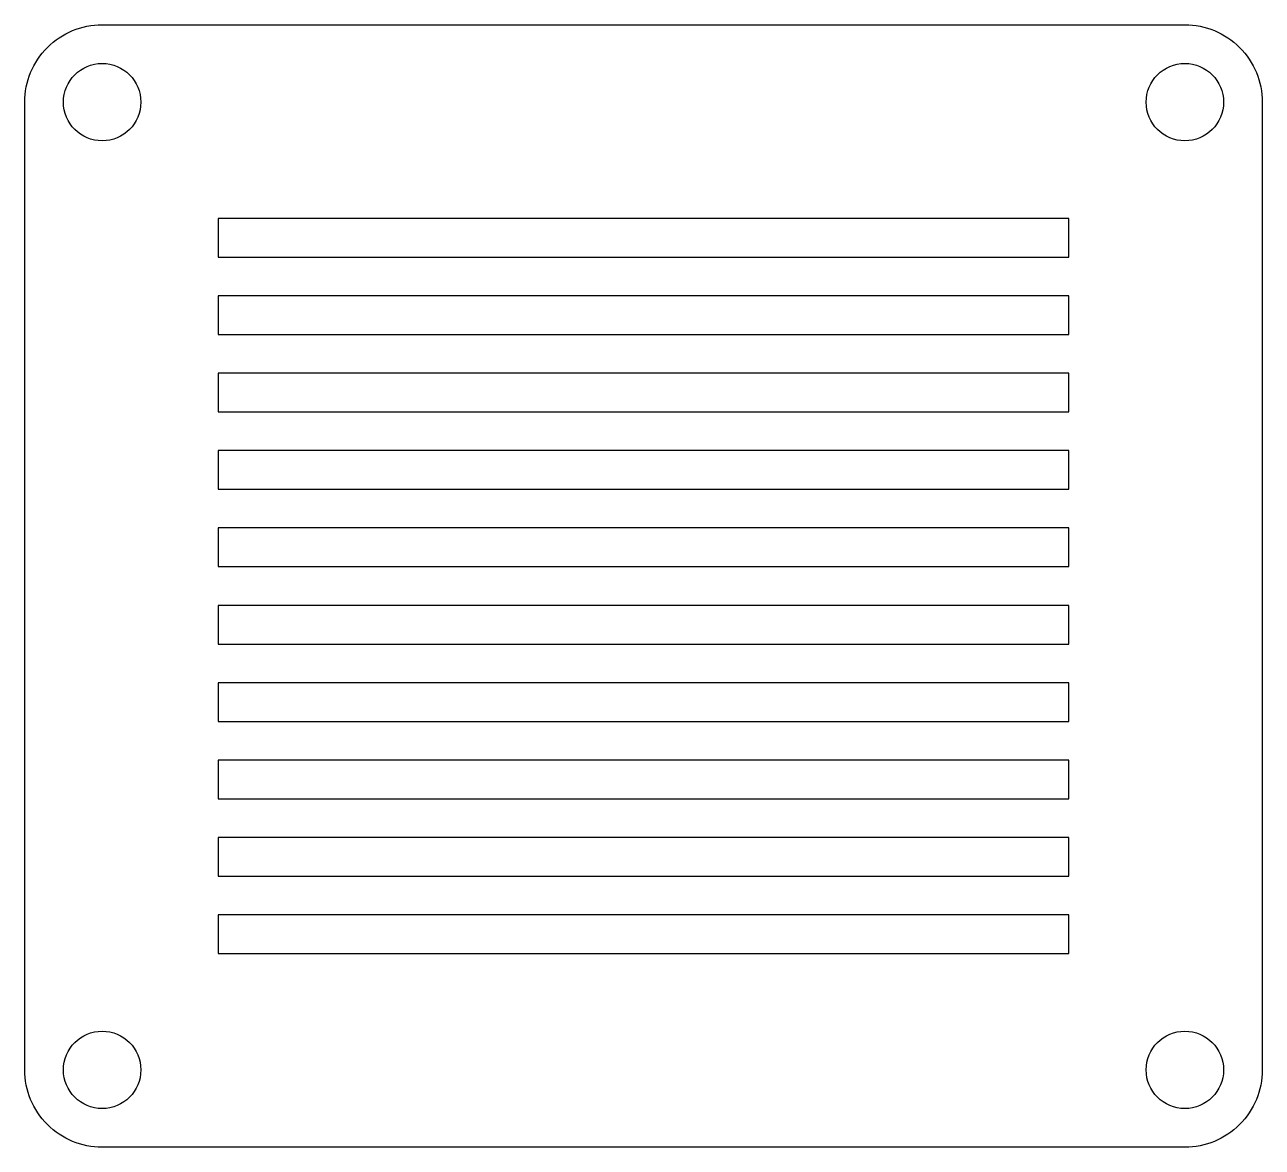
# Model space of a CAD drawing. Header units: millimetres. Extents: x -270 to -4, y 9 to 185.
# Drawn here: x -269.3 to -205.4, y 67.6 to 125.7 of the extents above; entities that cross this region are included whole.
import ezdxf

# ---------------------------------------------------------------- set-up
doc = ezdxf.new("R2010")
doc.units = ezdxf.units.MM
doc.layers.get('0').update_dxf_attribs({"linetype": 'CONTINUOUS'})

msp = doc.modelspace()

# ---------------------------------------------------------------- linework, layer by layer
msp.add_lwpolyline([(-269.32, 71.631), (-269.32, 121.651, -0.414214), (-265.32, 125.651), (-209.37, 125.651, -0.414214), (-205.37, 121.651), (-205.37, 71.631, -0.414214), (-209.37, 67.631), (-265.32, 67.631, -0.414214)], format="xyb", close=True)
for points in [[(-215.37, 115.641), (-259.32, 115.641), (-259.32, 113.641), (-215.37, 113.641)], [(-215.37, 111.641), (-259.32, 111.641), (-259.32, 109.641), (-215.37, 109.641)], [(-259.32, 105.641), (-215.37, 105.641), (-215.37, 107.641), (-259.32, 107.641)], [(-259.32, 101.641), (-215.37, 101.641), (-215.37, 103.641), (-259.32, 103.641)], [(-215.37, 99.641), (-259.32, 99.641), (-259.32, 97.641), (-215.37, 97.641)], [(-215.37, 95.641), (-259.32, 95.641), (-259.32, 93.641), (-215.37, 93.641)], [(-259.32, 89.641), (-215.37, 89.641), (-215.37, 91.641), (-259.32, 91.641)], [(-259.32, 85.641), (-215.37, 85.641), (-215.37, 87.641), (-259.32, 87.641)], [(-215.37, 83.641), (-259.32, 83.641), (-259.32, 81.641), (-215.37, 81.641)], [(-215.37, 79.641), (-259.32, 79.641), (-259.32, 77.641), (-215.37, 77.641)]]:
    msp.add_lwpolyline(points, close=True)
at = {"extrusion": (0, 0, -1)}
for centre, start, end in [((265.32, 121.651), 0, 180), ((209.37, 121.651), 0, 180), ((265.32, 121.651), -180, 0), ((209.37, 121.651), -180, 0), ((265.32, 71.631), 0, 180), ((209.37, 71.631), 0, 180), ((265.32, 71.631), -180, 0), ((209.37, 71.631), -180, 0)]:
    msp.add_arc(centre, 2, start, end, dxfattribs=at)

doc.saveas('drawing.dxf')
